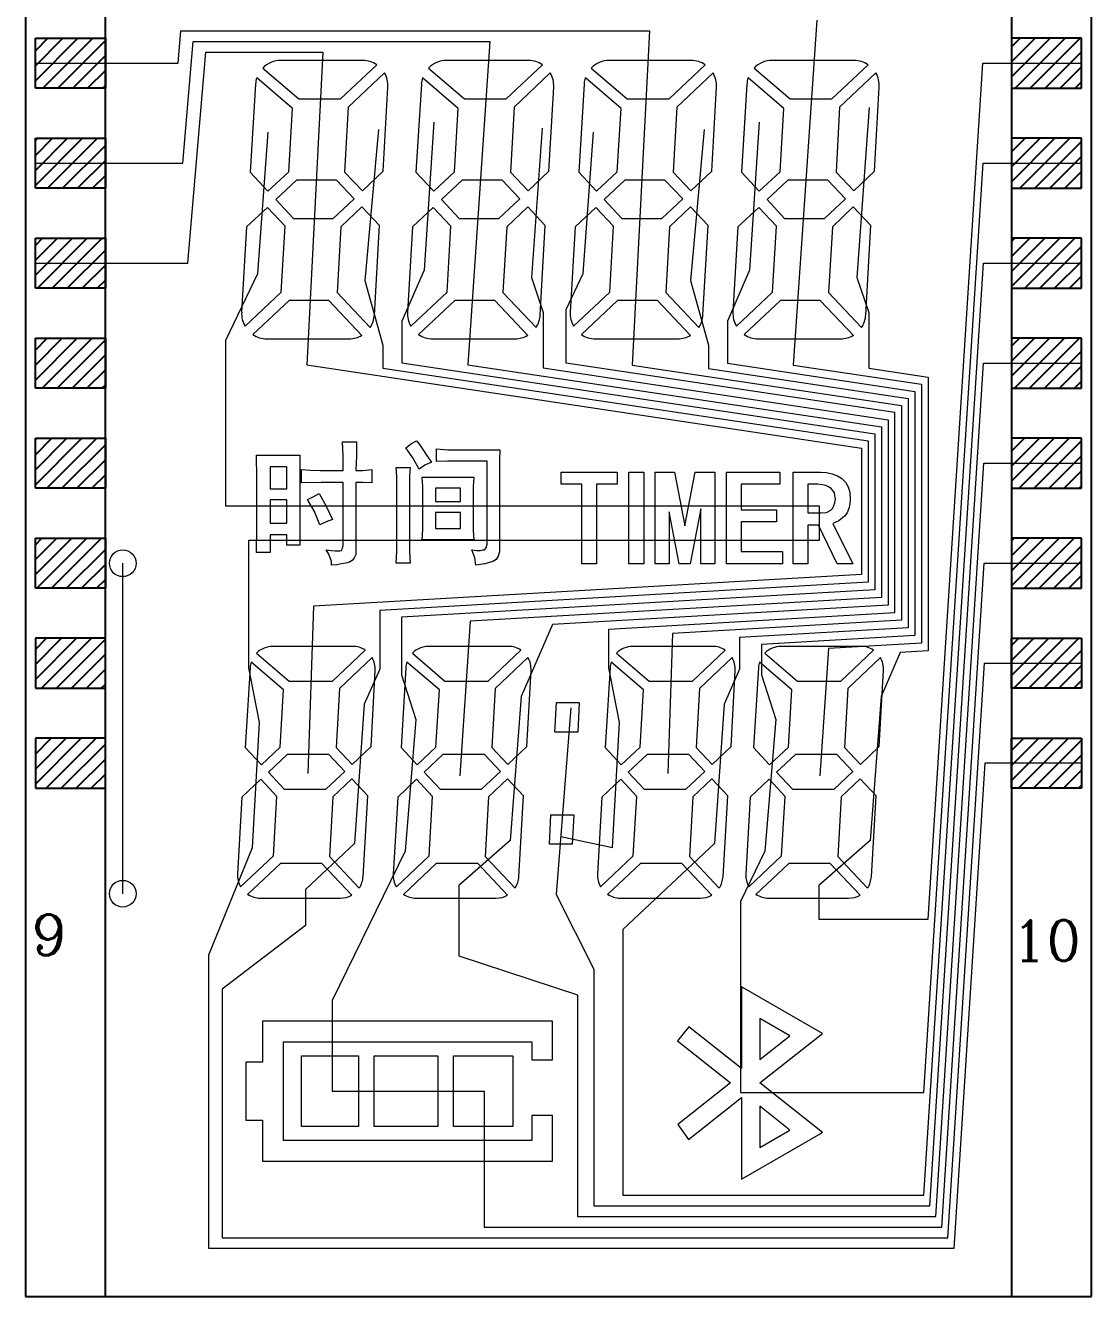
# Paper-space layout 'SW_Model_1' of a CAD drawing. Header units: millimetres. Extents: x 625 to 800, y 257 to 308.
# Drawn here: x 730.03 to 746.03, y 279.09 to 298.16 of the extents above; entities that cross this region are included whole.
import ezdxf

# ---------------------------------------------------------------- set-up
doc = ezdxf.new("R2010")
doc.units = ezdxf.units.MM
doc.linetypes.add('HIDDEN', pattern=[1.905, 1.27, -0.635])
doc.layers.add('剖面线层1', color=4, linetype='Continuous')
doc.layers.add('粗实线层', color=7, linetype='Continuous', lineweight=25)
doc.styles.add('SLDTEXTSTYLE28', font='ROMANC')

psp = doc.layouts.new('SW_Model_1')

# ---------------------------------------------------------------- hatches: boundary and pattern name
at = {"layer": '剖面线层1'}
h = psp.add_hatch(dxfattribs=at)
h.set_pattern_fill('ANSI31', color=256, scale=0.05, style=0)
h.paths.add_polyline_path([(730.18, 297.968), (730.18, 297.218), (731.23, 297.218), (731.23, 297.968)], flags=0)
h = psp.add_hatch(dxfattribs=at)
h.set_pattern_fill('ANSI31', color=256, scale=0.05, style=0)
h.paths.add_polyline_path([(744.83, 297.218), (745.88, 297.218), (745.88, 297.968), (744.83, 297.968)], flags=0)
h = psp.add_hatch(dxfattribs=at)
h.set_pattern_fill('ANSI31', color=256, scale=0.05, style=0)
h.paths.add_polyline_path([(730.18, 296.468), (730.18, 295.718), (731.23, 295.718), (731.23, 296.468)], flags=0)
h = psp.add_hatch(dxfattribs=at)
h.set_pattern_fill('ANSI31', color=256, scale=0.05, style=0)
h.paths.add_polyline_path([(744.83, 295.718), (745.88, 295.718), (745.88, 296.468), (744.83, 296.468)], flags=0)
h = psp.add_hatch(dxfattribs=at)
h.set_pattern_fill('ANSI31', color=256, scale=0.05, style=0)
h.paths.add_polyline_path([(730.18, 294.968), (730.18, 294.218), (731.23, 294.218), (731.23, 294.968)], flags=0)
h = psp.add_hatch(dxfattribs=at)
h.set_pattern_fill('ANSI31', color=256, scale=0.05, style=0)
h.paths.add_polyline_path([(744.83, 294.218), (745.88, 294.218), (745.88, 294.968), (744.83, 294.968)], flags=0)
h = psp.add_hatch(dxfattribs=at)
h.set_pattern_fill('ANSI31', color=256, scale=0.05, style=0)
h.paths.add_polyline_path([(730.18, 293.468), (730.18, 292.718), (731.23, 292.718), (731.23, 293.468)], flags=0)
h = psp.add_hatch(dxfattribs=at)
h.set_pattern_fill('ANSI31', color=256, scale=0.05, style=0)
h.paths.add_polyline_path([(744.83, 292.718), (745.88, 292.718), (745.88, 293.468), (744.83, 293.468)], flags=0)
h = psp.add_hatch(dxfattribs=at)
h.set_pattern_fill('ANSI31', color=256, scale=0.05, style=0)
h.paths.add_polyline_path([(730.18, 291.968), (730.18, 291.218), (731.23, 291.218), (731.23, 291.968)], flags=0)
h = psp.add_hatch(dxfattribs=at)
h.set_pattern_fill('ANSI31', color=256, scale=0.05, style=0)
h.paths.add_polyline_path([(744.83, 291.218), (745.88, 291.218), (745.88, 291.968), (744.83, 291.968)], flags=0)
h = psp.add_hatch(dxfattribs=at)
h.set_pattern_fill('ANSI31', color=256, scale=0.05, style=0)
h.paths.add_polyline_path([(730.18, 290.468), (730.18, 289.718), (731.23, 289.718), (731.23, 290.468)], flags=0)
h = psp.add_hatch(dxfattribs=at)
h.set_pattern_fill('ANSI31', color=256, scale=0.05, style=0)
h.paths.add_polyline_path([(744.83, 289.718), (745.88, 289.718), (745.88, 290.468), (744.83, 290.468)], flags=0)
h = psp.add_hatch(dxfattribs=at)
h.set_pattern_fill('ANSI31', color=256, scale=0.05, style=0)
h.paths.add_polyline_path([(731.23, 288.968), (730.18, 288.968), (730.18, 288.218), (731.23, 288.218)], flags=0)
h = psp.add_hatch(dxfattribs=at)
h.set_pattern_fill('ANSI31', color=256, scale=0.05, style=0)
h.paths.add_polyline_path([(745.88, 288.218), (745.88, 288.968), (744.83, 288.968), (744.83, 288.218)], flags=0)
h = psp.add_hatch(dxfattribs=at)
h.set_pattern_fill('ANSI31', color=256, scale=0.05, style=0)
h.paths.add_polyline_path([(731.23, 287.468), (730.18, 287.468), (730.18, 286.718), (731.23, 286.718)], flags=0)
h = psp.add_hatch(dxfattribs=at)
h.set_pattern_fill('ANSI31', color=256, scale=0.05, style=0)
h.paths.add_polyline_path([(745.88, 286.718), (745.88, 287.468), (744.83, 287.468), (744.83, 286.718)], flags=0)

# ---------------------------------------------------------------- linework, layer by layer
at = {"color": 7, "linetype": 'Continuous', "lineweight": 25}
for p, q in [((730.03, 307.093), (730.03, 279.093)), ((744.83, 307.093), (744.83, 279.093)), ((746.03, 279.093), (746.03, 307.093)), ((730.03, 279.093), (746.03, 279.093)), ((744.83, 279.093), (746.03, 279.093))]:
    psp.add_line(p, q, dxfattribs=at)
at = {"color": 179, "linetype": 'Continuous', "lineweight": 25}
for p, q in [((731.23, 279.093), (731.23, 307.093)), ((730.18, 297.968), (731.23, 297.968)), ((730.18, 297.218), (730.18, 297.968)), ((731.23, 297.968), (731.23, 297.218)), ((745.88, 297.968), (744.83, 297.968)), ((744.83, 297.968), (744.83, 297.218)), ((745.88, 297.218), (745.88, 297.968)), ((731.23, 297.218), (730.18, 297.218)), ((744.83, 297.218), (745.88, 297.218)), ((730.18, 296.468), (731.23, 296.468)), ((730.18, 295.718), (730.18, 296.468)), ((731.23, 296.468), (731.23, 295.718)), ((745.88, 296.468), (744.83, 296.468)), ((744.83, 296.468), (744.83, 295.718)), ((745.88, 295.718), (745.88, 296.468)), ((731.23, 295.718), (730.18, 295.718)), ((744.83, 295.718), (745.88, 295.718)), ((730.18, 294.968), (731.23, 294.968)), ((730.18, 294.218), (730.18, 294.968)), ((731.23, 294.968), (731.23, 294.218)), ((745.88, 294.968), (744.83, 294.968)), ((744.83, 294.968), (744.83, 294.218)), ((745.88, 294.218), (745.88, 294.968)), ((731.23, 294.218), (730.18, 294.218)), ((744.83, 294.218), (745.88, 294.218)), ((730.18, 293.468), (731.23, 293.468)), ((730.18, 292.718), (730.18, 293.468)), ((731.23, 293.468), (731.23, 292.718)), ((745.88, 293.468), (744.83, 293.468)), ((744.83, 293.468), (744.83, 292.718)), ((745.88, 292.718), (745.88, 293.468)), ((731.23, 292.718), (730.18, 292.718)), ((744.83, 292.718), (745.88, 292.718)), ((730.18, 291.968), (731.23, 291.968)), ((730.18, 291.218), (730.18, 291.968)), ((731.23, 291.968), (731.23, 291.218)), ((745.88, 291.968), (744.83, 291.968)), ((744.83, 291.968), (744.83, 291.218)), ((745.88, 291.218), (745.88, 291.968)), ((731.23, 291.218), (730.18, 291.218)), ((744.83, 291.218), (745.88, 291.218)), ((730.18, 290.468), (731.23, 290.468)), ((730.18, 289.718), (730.18, 290.468)), ((731.23, 290.468), (731.23, 289.718)), ((745.88, 290.468), (744.83, 290.468)), ((744.83, 290.468), (744.83, 289.718)), ((745.88, 289.718), (745.88, 290.468)), ((731.23, 289.718), (730.18, 289.718)), ((744.83, 289.718), (745.88, 289.718)), ((731.23, 288.968), (730.18, 288.968)), ((730.18, 288.968), (730.18, 288.218)), ((731.23, 288.218), (731.23, 288.968)), ((744.83, 288.218), (744.83, 288.968)), ((744.83, 288.968), (745.88, 288.968)), ((745.88, 288.968), (745.88, 288.218)), ((730.18, 288.218), (731.23, 288.218)), ((745.88, 288.218), (744.83, 288.218)), ((731.23, 287.468), (730.18, 287.468)), ((730.18, 287.468), (730.18, 286.718)), ((731.23, 286.718), (731.23, 287.468)), ((744.83, 286.718), (744.83, 287.468)), ((744.83, 287.468), (745.88, 287.468)), ((745.88, 287.468), (745.88, 286.718)), ((730.18, 286.718), (731.23, 286.718)), ((745.88, 286.718), (744.83, 286.718))]:
    psp.add_line(p, q, dxfattribs=at)
at = {"color": 7, "linetype": 'HIDDEN', "lineweight": 18}
psp.add_line((731.23, 304.718), (731.23, 281.468), dxfattribs=at)
at = {"color": 5, "linetype": 'Continuous', "lineweight": 18}
for p, q in [((741.907, 298.241), (741.554, 293.067)), ((732.321, 297.593), (732.363, 298.081)), ((732.363, 298.081), (739.396, 298.081)), ((739.396, 298.081), (739.138, 293.065)), ((732.394, 296.093), (732.55, 297.921)), ((732.55, 297.921), (737, 297.921)), ((737, 297.921), (736.669, 293.071)), ((732.468, 294.593), (732.737, 297.761)), ((732.737, 297.761), (734.494, 297.761)), ((734.494, 297.761), (734.253, 293.069)), ((730.18, 297.593), (732.321, 297.593)), ((743.577, 284.755), (744.397, 297.593)), ((744.397, 297.593), (745.88, 297.593)), ((742.692, 296.932), (742.509, 294.382)), ((736.157, 296.71), (736.013, 294.488)), ((741.043, 296.71), (740.899, 294.488)), ((733.516, 294.442), (733.672, 296.56)), ((735.331, 296.602), (735.124, 294.333)), ((737.784, 296.62), (737.623, 294.382)), ((738.402, 294.442), (738.557, 296.56)), ((740.216, 296.602), (740.01, 294.333)), ((730.18, 296.093), (732.394, 296.093)), ((743.511, 282.152), (744.401, 296.093)), ((744.401, 296.093), (745.88, 296.093)), ((730.18, 294.593), (732.468, 294.593)), ((733.039, 293.44), (733.516, 294.442)), ((736.013, 294.488), (735.679, 293.725)), ((738.143, 293.9), (738.402, 294.442)), ((740.899, 294.488), (740.565, 293.725)), ((743.512, 280.612), (744.406, 294.593)), ((744.406, 294.593), (745.88, 294.593)), ((735.124, 294.333), (735.394, 293.366)), ((737.623, 294.382), (737.801, 293.856)), ((740.01, 294.333), (740.28, 293.366)), ((742.509, 294.382), (742.687, 293.856)), ((737.801, 293.856), (737.801, 293.023)), ((738.143, 293.093), (738.143, 293.9)), ((742.687, 293.856), (742.687, 293.019)), ((735.679, 293.725), (735.679, 293.098)), ((740.565, 293.725), (740.565, 293.094)), ((733.039, 290.952), (733.039, 293.44)), ((735.394, 293.366), (735.394, 293.019)), ((740.28, 293.366), (740.28, 293.015)), ((735.679, 293.098), (742.779, 292.034)), ((743.079, 292.353), (738.143, 293.093)), ((740.565, 293.094), (743.379, 292.672)), ((743.602, 280.452), (744.41, 293.093)), ((744.41, 293.093), (745.88, 293.093)), ((734.253, 293.069), (742.579, 291.821)), ((735.394, 293.019), (742.679, 291.928)), ((736.669, 293.071), (742.879, 292.14)), ((737.801, 293.023), (742.979, 292.247)), ((739.138, 293.065), (743.179, 292.459)), ((740.28, 293.015), (743.279, 292.566)), ((741.554, 293.067), (743.479, 292.779)), ((742.687, 293.019), (743.579, 292.885)), ((743.579, 292.885), (743.579, 288.781)), ((743.479, 292.779), (743.479, 288.895)), ((743.279, 292.566), (743.279, 289.124)), ((743.379, 292.672), (743.379, 289.01)), ((743.079, 289.353), (743.079, 292.353)), ((743.179, 292.459), (743.179, 289.238)), ((742.879, 292.14), (742.879, 289.582)), ((742.979, 292.247), (742.979, 289.467)), ((742.679, 291.928), (742.679, 289.811)), ((742.779, 292.034), (742.779, 289.696)), ((742.579, 291.821), (742.579, 289.925)), ((743.692, 280.292), (744.414, 291.593)), ((744.414, 291.593), (745.88, 291.593)), ((741.947, 290.952), (733.039, 290.952)), ((741.947, 290.44), (741.947, 290.952)), ((733.385, 288.523), (733.385, 290.44)), ((733.385, 290.44), (741.947, 290.44)), ((731.491, 285.137), (731.491, 290.093)), ((743.782, 280.132), (744.419, 290.093)), ((744.419, 290.093), (745.88, 290.093)), ((742.579, 289.925), (734.355, 289.449)), ((742.679, 289.811), (735.347, 289.386)), ((742.779, 289.696), (735.676, 289.285)), ((734.355, 289.449), (734.269, 286.939)), ((742.879, 289.582), (736.707, 289.224)), ((742.979, 289.467), (737.94, 289.176)), ((735.347, 289.386), (735.347, 288.504)), ((735.676, 289.285), (735.676, 288.418)), ((738.787, 289.104), (743.079, 289.353)), ((736.707, 289.224), (736.549, 286.904)), ((737.94, 289.176), (737.47, 288.093)), ((738.787, 288.523), (738.787, 289.104)), ((743.179, 289.238), (739.743, 289.04)), ((743.279, 289.124), (740.749, 288.978)), ((739.743, 289.04), (739.671, 286.939)), ((740.749, 288.978), (740.749, 288.504)), ((743.379, 289.01), (741.077, 288.876)), ((743.479, 288.895), (742.081, 288.814)), ((741.077, 288.876), (741.077, 288.418)), ((742.081, 288.814), (741.951, 286.904)), ((743.16, 288.757), (742.872, 288.093)), ((743.579, 288.781), (743.16, 288.757)), ((733.545, 287.705), (733.385, 288.523)), ((735.347, 288.504), (735.113, 287.982)), ((738.947, 287.705), (738.787, 288.523)), ((740.749, 288.504), (740.515, 287.982)), ((743.872, 279.972), (744.423, 288.593)), ((744.423, 288.593), (745.88, 288.593)), ((735.676, 288.418), (735.889, 287.749)), ((741.077, 288.418), (741.291, 287.749)), ((735.113, 287.982), (734.971, 285.89)), ((737.47, 288.093), (737.304, 285.934)), ((738.216, 287.926), (737.995, 285.123)), ((740.515, 287.982), (740.373, 285.89)), ((742.872, 288.093), (742.706, 285.934)), ((735.889, 287.749), (735.727, 285.776)), ((741.291, 287.749), (741.129, 285.776)), ((733.437, 285.828), (733.545, 287.705)), ((738.839, 285.828), (738.947, 287.705)), ((744.428, 287.093), (743.962, 279.812)), ((745.88, 287.093), (744.428, 287.093)), ((732.782, 284.219), (733.437, 285.828)), ((734.971, 285.89), (734.235, 285.201)), ((737.304, 285.934), (736.533, 285.261)), ((738.064, 285.994), (738.839, 285.828)), ((740.373, 285.89), (738.996, 284.601)), ((742.706, 285.934), (741.935, 285.261)), ((735.727, 285.776), (734.636, 283.537)), ((741.129, 285.776), (740.761, 285.021)), ((736.533, 285.261), (736.533, 284.204)), ((741.935, 285.261), (741.935, 284.755)), ((734.235, 285.201), (734.235, 284.661)), ((737.995, 285.123), (738.562, 284.005)), ((740.761, 285.021), (740.761, 282.152)), ((741.935, 284.755), (743.577, 284.755)), ((734.235, 284.661), (732.982, 283.704)), ((738.996, 284.601), (738.996, 280.612)), ((732.782, 279.812), (732.782, 284.219)), ((736.533, 284.204), (738.315, 283.618)), ((738.562, 284.005), (738.562, 280.452)), ((732.982, 283.704), (732.982, 279.972)), ((738.315, 283.618), (738.315, 280.292)), ((734.636, 283.537), (734.636, 282.172)), ((734.636, 282.172), (736.914, 282.172)), ((736.914, 282.172), (736.914, 280.132)), ((740.761, 282.152), (743.511, 282.152)), ((738.996, 280.612), (743.512, 280.612)), ((738.562, 280.452), (743.602, 280.452)), ((736.914, 280.132), (743.782, 280.132)), ((738.315, 280.292), (743.692, 280.292)), ((732.982, 279.972), (743.872, 279.972)), ((743.962, 279.812), (732.782, 279.812))]:
    psp.add_line(p, q, dxfattribs=at)
at = {"color": 7, "linetype": 'Continuous', "lineweight": 18}
for p, q in [((730.18, 297.968), (731.23, 297.968)), ((730.18, 297.218), (730.18, 297.968)), ((731.23, 297.968), (731.23, 297.218)), ((745.88, 297.968), (744.83, 297.968)), ((744.83, 297.968), (744.83, 297.218)), ((745.88, 297.218), (745.88, 297.968)), ((733.592, 297.522), (734.132, 297.059)), ((735.093, 297.635), (733.861, 297.635)), ((734.759, 297.059), (735.302, 297.572)), ((736.079, 297.522), (736.62, 297.059)), ((737.581, 297.635), (736.349, 297.635)), ((737.247, 297.059), (737.79, 297.572)), ((738.522, 297.522), (739.063, 297.059)), ((740.023, 297.635), (738.792, 297.635)), ((739.69, 297.059), (740.233, 297.572)), ((740.965, 297.522), (741.506, 297.059)), ((742.466, 297.635), (741.235, 297.635)), ((742.132, 297.059), (742.675, 297.572)), ((733.484, 297.28), (733.403, 295.959)), ((734.039, 296.914), (733.502, 297.375)), ((735.419, 297.448), (734.876, 296.935)), ((735.972, 297.28), (735.891, 295.959)), ((736.527, 296.914), (735.99, 297.375)), ((737.907, 297.448), (737.364, 296.935)), ((738.415, 297.28), (738.334, 295.959)), ((738.97, 296.914), (738.433, 297.375)), ((740.349, 297.448), (739.807, 296.935)), ((740.857, 297.28), (740.777, 295.959)), ((741.413, 296.914), (740.875, 297.375)), ((742.792, 297.448), (742.249, 296.935)), ((731.23, 297.218), (730.18, 297.218)), ((735.399, 295.974), (735.47, 297.236)), ((737.887, 295.974), (737.958, 297.236)), ((740.33, 295.974), (740.401, 297.236)), ((742.773, 295.974), (742.844, 297.236)), ((744.83, 297.218), (745.88, 297.218)), ((733.981, 295.966), (734.039, 296.914)), ((734.132, 297.059), (734.759, 297.059)), ((734.876, 296.935), (734.821, 295.959)), ((736.469, 295.966), (736.527, 296.914)), ((736.62, 297.059), (737.247, 297.059)), ((737.364, 296.935), (737.309, 295.959)), ((738.912, 295.966), (738.97, 296.914)), ((739.063, 297.059), (739.69, 297.059)), ((739.807, 296.935), (739.752, 295.959)), ((741.355, 295.966), (741.413, 296.914)), ((741.506, 297.059), (742.132, 297.059)), ((742.249, 296.935), (742.195, 295.959)), ((730.18, 296.468), (731.23, 296.468)), ((730.18, 295.718), (730.18, 296.468)), ((731.23, 296.468), (731.23, 295.718)), ((745.88, 296.468), (744.83, 296.468)), ((744.83, 296.468), (744.83, 295.718)), ((745.88, 295.718), (745.88, 296.468)), ((733.403, 295.959), (733.67, 295.673)), ((733.67, 295.673), (733.981, 295.966)), ((734.821, 295.959), (735.087, 295.678)), ((735.087, 295.678), (735.399, 295.974)), ((735.891, 295.959), (736.158, 295.673)), ((736.158, 295.673), (736.469, 295.966)), ((737.309, 295.959), (737.574, 295.678)), ((737.574, 295.678), (737.887, 295.974)), ((738.334, 295.959), (738.601, 295.673)), ((738.601, 295.673), (738.912, 295.966)), ((739.752, 295.959), (740.017, 295.678)), ((740.017, 295.678), (740.33, 295.974)), ((740.777, 295.959), (741.044, 295.673)), ((741.044, 295.673), (741.355, 295.966)), ((742.195, 295.959), (742.46, 295.678)), ((742.46, 295.678), (742.773, 295.974)), ((734.098, 295.842), (733.786, 295.549)), ((734.698, 295.842), (734.098, 295.842)), ((734.963, 295.561), (734.698, 295.842)), ((736.586, 295.842), (736.274, 295.549)), ((737.185, 295.842), (736.586, 295.842)), ((737.451, 295.561), (737.185, 295.842)), ((739.028, 295.842), (738.717, 295.549)), ((739.628, 295.842), (739.028, 295.842)), ((739.894, 295.561), (739.628, 295.842)), ((741.471, 295.842), (741.16, 295.549)), ((742.071, 295.842), (741.471, 295.842)), ((742.336, 295.561), (742.071, 295.842)), ((731.23, 295.718), (730.18, 295.718)), ((734.65, 295.265), (734.963, 295.561)), ((737.137, 295.265), (737.451, 295.561)), ((739.58, 295.265), (739.894, 295.561)), ((742.023, 295.265), (742.336, 295.561)), ((744.83, 295.718), (745.88, 295.718)), ((733.662, 295.432), (733.349, 295.138)), ((733.927, 295.148), (733.662, 295.432)), ((733.786, 295.549), (734.051, 295.265)), ((735.08, 295.438), (734.766, 295.142)), ((735.345, 295.158), (735.08, 295.438)), ((736.15, 295.432), (735.837, 295.138)), ((736.415, 295.148), (736.15, 295.432)), ((736.274, 295.549), (736.538, 295.265)), ((737.568, 295.438), (737.254, 295.142)), ((737.832, 295.158), (737.568, 295.438)), ((738.593, 295.432), (738.28, 295.138)), ((738.858, 295.148), (738.593, 295.432)), ((738.717, 295.549), (738.981, 295.265)), ((740.01, 295.438), (739.697, 295.142)), ((740.275, 295.158), (740.01, 295.438)), ((741.036, 295.432), (740.723, 295.138)), ((741.301, 295.148), (741.036, 295.432)), ((741.16, 295.549), (741.424, 295.265)), ((742.453, 295.438), (742.14, 295.142)), ((742.718, 295.158), (742.453, 295.438)), ((734.051, 295.265), (734.65, 295.265)), ((736.538, 295.265), (737.137, 295.265)), ((738.981, 295.265), (739.58, 295.265)), ((741.424, 295.265), (742.023, 295.265)), ((733.349, 295.138), (733.275, 293.861)), ((733.87, 294.161), (733.927, 295.148)), ((734.766, 295.142), (734.71, 294.154)), ((735.268, 293.817), (735.345, 295.158)), ((735.837, 295.138), (735.763, 293.861)), ((736.358, 294.161), (736.415, 295.148)), ((737.254, 295.142), (737.197, 294.154)), ((737.756, 293.817), (737.832, 295.158)), ((738.28, 295.138), (738.206, 293.861)), ((738.801, 294.161), (738.858, 295.148)), ((739.697, 295.142), (739.64, 294.154)), ((740.198, 293.817), (740.275, 295.158)), ((740.723, 295.138), (740.649, 293.861)), ((741.243, 294.161), (741.301, 295.148)), ((742.14, 295.142), (742.083, 294.154)), ((742.641, 293.817), (742.718, 295.158)), ((730.18, 294.968), (731.23, 294.968)), ((730.18, 294.218), (730.18, 294.968)), ((731.23, 294.968), (731.23, 294.218)), ((745.88, 294.968), (744.83, 294.968)), ((744.83, 294.968), (744.83, 294.218)), ((745.88, 294.218), (745.88, 294.968)), ((731.23, 294.218), (730.18, 294.218)), ((744.83, 294.218), (745.88, 294.218)), ((733.326, 293.648), (733.87, 294.161)), ((733.987, 294.037), (733.443, 293.524)), ((734.586, 294.037), (733.987, 294.037)), ((735.081, 293.512), (734.586, 294.037)), ((734.71, 294.154), (735.205, 293.629)), ((735.814, 293.648), (736.358, 294.161)), ((736.475, 294.037), (735.931, 293.524)), ((737.074, 294.037), (736.475, 294.037)), ((737.569, 293.512), (737.074, 294.037)), ((737.197, 294.154), (737.693, 293.629)), ((738.257, 293.648), (738.801, 294.161)), ((738.917, 294.037), (738.374, 293.524)), ((739.517, 294.037), (738.917, 294.037)), ((740.012, 293.512), (739.517, 294.037)), ((739.64, 294.154), (740.136, 293.629)), ((740.7, 293.648), (741.243, 294.161)), ((741.36, 294.037), (740.816, 293.524)), ((741.959, 294.037), (741.36, 294.037)), ((742.455, 293.512), (741.959, 294.037)), ((742.083, 294.154), (742.578, 293.629)), ((730.18, 293.468), (731.23, 293.468)), ((730.18, 292.718), (730.18, 293.468)), ((731.23, 293.468), (731.23, 292.718)), ((733.653, 293.461), (734.89, 293.461)), ((736.14, 293.461), (737.378, 293.461)), ((738.583, 293.461), (739.821, 293.461)), ((741.026, 293.461), (742.264, 293.461)), ((745.88, 293.468), (744.83, 293.468)), ((744.83, 293.468), (744.83, 292.718)), ((745.88, 292.718), (745.88, 293.468)), ((731.23, 292.718), (730.18, 292.718)), ((744.83, 292.718), (745.88, 292.718)), ((730.18, 291.968), (731.23, 291.968)), ((730.18, 291.218), (730.18, 291.968)), ((731.23, 291.968), (731.23, 291.218)), ((735.826, 291.89), (735.898, 291.93)), ((735.898, 291.93), (735.946, 291.874)), ((745.88, 291.968), (744.83, 291.968)), ((744.83, 291.968), (744.83, 291.218)), ((745.88, 291.218), (745.88, 291.968)), ((734.798, 291.698), (734.79, 291.914)), ((734.79, 291.914), (734.997, 291.914)), ((734.997, 291.914), (734.997, 291.706)), ((735.739, 291.826), (735.826, 291.89)), ((735.842, 291.674), (735.739, 291.826)), ((735.946, 291.874), (735.994, 291.802)), ((735.994, 291.802), (736.05, 291.714)), ((736.201, 291.81), (736.369, 291.794)), ((736.201, 291.619), (736.201, 291.81)), ((736.369, 291.794), (736.536, 291.794)), ((736.536, 291.794), (737.15, 291.794)), ((737.15, 291.794), (737.143, 291.642)), ((733.497, 291.714), (734.151, 291.714)), ((733.505, 291.363), (733.497, 291.714)), ((734.151, 291.714), (734.151, 291.563)), ((734.151, 291.563), (734.151, 291.395)), ((734.798, 291.483), (734.798, 291.698)), ((734.997, 291.706), (734.989, 291.483)), ((735.938, 291.507), (735.842, 291.674)), ((736.026, 291.563), (735.938, 291.507)), ((736.122, 291.611), (736.026, 291.563)), ((736.05, 291.714), (736.122, 291.611)), ((736.369, 291.627), (736.201, 291.619)), ((736.544, 291.627), (736.369, 291.627)), ((736.959, 291.627), (736.544, 291.627)), ((736.959, 290.382), (736.959, 291.627)), ((737.143, 291.642), (737.143, 291.483)), ((733.505, 291.004), (733.505, 291.363)), ((733.705, 291.539), (733.705, 291.212)), ((733.952, 291.539), (733.705, 291.539)), ((733.952, 291.212), (733.952, 291.539)), ((734.151, 291.395), (734.151, 291.22)), ((734.175, 291.499), (734.311, 291.491)), ((734.175, 291.3), (734.175, 291.499)), ((734.311, 291.491), (734.455, 291.483)), ((734.455, 291.483), (734.622, 291.483)), ((734.622, 291.483), (734.798, 291.483)), ((734.989, 291.483), (735.093, 291.483)), ((735.093, 291.483), (735.228, 291.499)), ((735.228, 291.499), (735.228, 291.3)), ((735.603, 291.395), (735.595, 291.531)), ((735.595, 291.531), (735.803, 291.531)), ((735.603, 291.244), (735.603, 291.395)), ((735.803, 291.531), (735.795, 291.411)), ((735.795, 291.411), (735.795, 291.292)), ((735.986, 291.387), (736.76, 291.387)), ((735.994, 291.244), (735.986, 291.387)), ((736.76, 291.387), (736.752, 291.244)), ((737.143, 291.483), (737.143, 290.342)), ((738.068, 291.278), (738.068, 291.461)), ((738.068, 291.461), (738.911, 291.461)), ((738.911, 291.461), (738.911, 291.278)), ((739.086, 291.461), (739.309, 291.461)), ((739.086, 290.086), (739.086, 291.461)), ((739.309, 291.461), (739.309, 290.086)), ((739.483, 290.086), (739.483, 291.461)), ((739.483, 291.461), (739.769, 291.461)), ((739.769, 291.461), (739.924, 290.656)), ((739.924, 290.656), (740.08, 291.461)), ((740.08, 291.461), (740.374, 291.461)), ((740.374, 291.461), (740.374, 290.086)), ((740.549, 291.461), (741.352, 291.461)), ((740.549, 290.086), (740.549, 291.461)), ((741.352, 291.461), (741.352, 291.278)), ((741.551, 290.086), (741.551, 291.461)), ((741.551, 291.461), (741.964, 291.461)), ((741.964, 291.461), (742.052, 291.453)), ((742.052, 291.453), (742.139, 291.437)), ((742.139, 291.437), (742.219, 291.406)), ((742.219, 291.406), (742.282, 291.366)), ((742.282, 291.366), (742.338, 291.31)), ((731.23, 291.218), (730.18, 291.218)), ((733.705, 291.212), (733.952, 291.212)), ((734.151, 291.22), (734.151, 291.02)), ((734.471, 291.307), (734.175, 291.3)), ((734.798, 291.307), (734.471, 291.307)), ((734.798, 290.358), (734.798, 291.307)), ((735.093, 291.307), (734.989, 291.307)), ((734.989, 291.307), (734.989, 290.279)), ((735.228, 291.3), (735.093, 291.307)), ((735.603, 290.438), (735.603, 291.244)), ((735.795, 291.292), (735.795, 290.43)), ((735.994, 291.116), (735.994, 291.244)), ((736.185, 291.22), (736.185, 291.02)), ((736.56, 291.22), (736.185, 291.22)), ((736.56, 291.02), (736.56, 291.22)), ((736.752, 291.244), (736.752, 291.116)), ((738.379, 291.278), (738.068, 291.278)), ((738.379, 290.086), (738.379, 291.278)), ((738.911, 291.278), (738.601, 291.278)), ((738.601, 291.278), (738.601, 290.086)), ((741.352, 291.278), (740.771, 291.278)), ((740.771, 291.278), (740.771, 290.897)), ((741.924, 291.278), (741.773, 291.278)), ((741.773, 291.278), (741.773, 290.849)), ((741.988, 291.27), (741.924, 291.278)), ((742.044, 291.262), (741.988, 291.27)), ((742.083, 291.239), (742.044, 291.262)), ((742.123, 291.215), (742.083, 291.239)), ((742.147, 291.183), (742.123, 291.215)), ((742.171, 291.151), (742.147, 291.183)), ((742.338, 291.31), (742.378, 291.239)), ((742.378, 291.239), (742.402, 291.159)), ((744.83, 291.218), (745.88, 291.218)), ((733.505, 290.637), (733.505, 291.004)), ((733.705, 291.044), (733.705, 290.693)), ((733.952, 291.044), (733.705, 291.044)), ((733.952, 290.693), (733.952, 291.044)), ((734.151, 291.02), (734.151, 290.821)), ((734.263, 291.052), (734.351, 291.092)), ((734.367, 290.869), (734.263, 291.052)), ((734.351, 291.092), (734.439, 291.14)), ((734.439, 291.14), (734.542, 290.949)), ((735.994, 290.717), (735.994, 291.116)), ((736.185, 291.02), (736.56, 291.02)), ((736.752, 291.116), (736.752, 290.709)), ((742.163, 290.96), (742.179, 291)), ((742.179, 291.103), (742.171, 291.151)), ((742.187, 291.064), (742.179, 291.103)), ((742.179, 291), (742.187, 291.064)), ((742.402, 290.984), (742.386, 290.913)), ((742.402, 291.159), (742.409, 291.056)), ((742.409, 291.056), (742.402, 290.984)), ((734.151, 290.821), (734.151, 290.653)), ((734.447, 290.669), (734.367, 290.869)), ((734.542, 290.949), (734.638, 290.749)), ((736.185, 290.853), (736.185, 290.614)), ((736.56, 290.853), (736.185, 290.853)), ((736.56, 290.614), (736.56, 290.853)), ((739.841, 290.086), (739.69, 290.867)), ((739.69, 290.867), (739.69, 290.086)), ((740.167, 290.908), (740.008, 290.086)), ((740.167, 290.086), (740.167, 290.908)), ((740.771, 290.897), (741.304, 290.897)), ((741.304, 290.897), (741.304, 290.714)), ((741.773, 290.849), (741.972, 290.849)), ((741.972, 290.849), (742.052, 290.857)), ((742.052, 290.857), (742.115, 290.889)), ((742.115, 290.889), (742.147, 290.921)), ((742.147, 290.921), (742.163, 290.96)), ((742.322, 290.801), (742.235, 290.73)), ((742.362, 290.849), (742.322, 290.801)), ((742.386, 290.913), (742.362, 290.849)), ((733.497, 290.255), (733.505, 290.637)), ((733.705, 290.693), (733.952, 290.693)), ((734.151, 290.653), (734.151, 290.502)), ((734.542, 290.717), (734.447, 290.669)), ((734.638, 290.749), (734.542, 290.717)), ((735.986, 290.446), (735.994, 290.598)), ((735.994, 290.598), (735.994, 290.717)), ((736.185, 290.614), (736.56, 290.614)), ((736.752, 290.709), (736.752, 290.59)), ((741.304, 290.714), (740.771, 290.714)), ((740.771, 290.714), (740.771, 290.268)), ((741.932, 290.666), (741.773, 290.666)), ((741.773, 290.666), (741.773, 290.086)), ((742.211, 290.086), (741.932, 290.666)), ((742.235, 290.73), (742.147, 290.69)), ((742.147, 290.69), (742.449, 290.086)), ((730.18, 290.468), (731.23, 290.468)), ((730.18, 289.718), (730.18, 290.468)), ((731.23, 290.468), (731.23, 289.718)), ((733.952, 290.518), (733.705, 290.518)), ((733.705, 290.518), (733.705, 290.255)), ((733.952, 290.366), (733.952, 290.518)), ((734.151, 290.502), (734.151, 290.366)), ((735.603, 290.271), (735.603, 290.438)), ((735.795, 290.43), (735.795, 290.263)), ((736.76, 290.446), (735.986, 290.446)), ((736.752, 290.59), (736.76, 290.446)), ((745.88, 290.468), (744.83, 290.468)), ((744.83, 290.468), (744.83, 289.718)), ((745.88, 289.718), (745.88, 290.468)), ((733.705, 290.255), (733.497, 290.255)), ((734.151, 290.366), (733.952, 290.366)), ((734.582, 290.231), (734.542, 290.295)), ((734.542, 290.295), (734.622, 290.287)), ((734.606, 290.175), (734.582, 290.231)), ((734.622, 290.287), (734.678, 290.279)), ((734.678, 290.279), (734.726, 290.279)), ((734.726, 290.279), (734.75, 290.279)), ((734.75, 290.279), (734.774, 290.287)), ((734.774, 290.287), (734.782, 290.303)), ((734.782, 290.303), (734.79, 290.326)), ((734.79, 290.326), (734.798, 290.358)), ((734.989, 290.223), (734.965, 290.175)), ((734.989, 290.279), (734.989, 290.223)), ((735.595, 290.095), (735.603, 290.271)), ((735.795, 290.263), (735.803, 290.095)), ((736.776, 290.175), (736.728, 290.295)), ((736.728, 290.295), (736.8, 290.287)), ((736.8, 290.287), (736.855, 290.287)), ((736.855, 290.287), (736.895, 290.295)), ((736.895, 290.295), (736.919, 290.295)), ((736.919, 290.295), (736.943, 290.326)), ((736.943, 290.326), (736.959, 290.382)), ((737.143, 290.263), (737.127, 290.199)), ((737.143, 290.342), (737.143, 290.263)), ((740.771, 290.268), (741.392, 290.268)), ((741.392, 290.268), (741.392, 290.086)), ((734.622, 290.119), (734.606, 290.175)), ((734.622, 290.063), (734.622, 290.119)), ((734.702, 290.071), (734.622, 290.063)), ((734.774, 290.087), (734.702, 290.071)), ((734.837, 290.095), (734.774, 290.087)), ((734.893, 290.111), (734.837, 290.095)), ((734.933, 290.135), (734.893, 290.111)), ((734.965, 290.175), (734.933, 290.135)), ((735.803, 290.095), (735.595, 290.095)), ((736.792, 290.063), (736.776, 290.175)), ((736.927, 290.087), (736.792, 290.063)), ((737.047, 290.119), (736.927, 290.087)), ((737.095, 290.151), (737.047, 290.119)), ((737.127, 290.199), (737.095, 290.151)), ((738.601, 290.086), (738.379, 290.086)), ((739.309, 290.086), (739.086, 290.086)), ((739.69, 290.086), (739.483, 290.086)), ((740.008, 290.086), (739.841, 290.086)), ((740.374, 290.086), (740.167, 290.086)), ((741.392, 290.086), (740.549, 290.086)), ((741.773, 290.086), (741.551, 290.086)), ((742.449, 290.086), (742.211, 290.086)), ((731.23, 289.718), (730.18, 289.718)), ((744.83, 289.718), (745.88, 289.718)), ((731.23, 288.968), (730.18, 288.968)), ((730.18, 288.968), (730.18, 288.218)), ((731.23, 288.218), (731.23, 288.968)), ((744.83, 288.218), (744.83, 288.968)), ((744.83, 288.968), (745.88, 288.968)), ((745.88, 288.968), (745.88, 288.218)), ((733.499, 288.744), (733.989, 288.325)), ((734.939, 288.847), (733.744, 288.847)), ((734.637, 288.325), (735.128, 288.79)), ((735.837, 288.744), (736.326, 288.325)), ((737.277, 288.847), (736.081, 288.847)), ((736.975, 288.325), (737.466, 288.79)), ((738.901, 288.744), (739.391, 288.325)), ((740.341, 288.847), (739.145, 288.847)), ((740.039, 288.325), (740.53, 288.79)), ((741.127, 288.744), (741.616, 288.325)), ((742.567, 288.847), (741.371, 288.847)), ((742.265, 288.325), (742.756, 288.79)), ((733.402, 288.526), (733.329, 287.33)), ((733.904, 288.195), (733.418, 288.611)), ((735.234, 288.678), (734.743, 288.213)), ((735.74, 288.526), (735.667, 287.33)), ((736.242, 288.195), (735.756, 288.611)), ((737.572, 288.678), (737.08, 288.213)), ((738.804, 288.526), (738.731, 287.33)), ((739.306, 288.195), (738.82, 288.611)), ((740.636, 288.678), (740.145, 288.213)), ((741.03, 288.526), (740.957, 287.33)), ((741.532, 288.195), (741.046, 288.611)), ((742.862, 288.678), (742.371, 288.213)), ((733.989, 288.325), (734.637, 288.325)), ((735.217, 287.344), (735.281, 288.486)), ((736.326, 288.325), (736.975, 288.325)), ((737.554, 287.344), (737.618, 288.486)), ((739.391, 288.325), (740.039, 288.325)), ((740.619, 287.344), (740.683, 288.486)), ((741.616, 288.325), (742.265, 288.325)), ((742.844, 287.344), (742.908, 288.486)), ((730.18, 288.218), (731.23, 288.218)), ((733.852, 287.336), (733.904, 288.195)), ((734.743, 288.213), (734.694, 287.33)), ((736.19, 287.336), (736.242, 288.195)), ((737.08, 288.213), (737.031, 287.33)), ((739.254, 287.336), (739.306, 288.195)), ((740.145, 288.213), (740.095, 287.33)), ((741.48, 287.336), (741.532, 288.195)), ((742.371, 288.213), (742.321, 287.33)), ((745.88, 288.218), (744.83, 288.218)), ((737.977, 287.561), (737.998, 288.003)), ((737.998, 288.003), (738.341, 288.003)), ((738.341, 288.003), (738.319, 287.561)), ((738.319, 287.561), (737.977, 287.561)), ((731.23, 287.468), (730.18, 287.468)), ((730.18, 287.468), (730.18, 286.718)), ((731.23, 286.718), (731.23, 287.468)), ((744.83, 286.718), (744.83, 287.468)), ((744.83, 287.468), (745.88, 287.468)), ((745.88, 287.468), (745.88, 286.718)), ((733.329, 287.33), (733.571, 287.072)), ((733.571, 287.072), (733.852, 287.336)), ((733.958, 287.224), (733.676, 286.959)), ((734.582, 287.224), (733.958, 287.224)), ((734.822, 286.971), (734.582, 287.224)), ((734.694, 287.33), (734.934, 287.076)), ((734.934, 287.076), (735.217, 287.344)), ((735.667, 287.33), (735.908, 287.072)), ((735.908, 287.072), (736.19, 287.336)), ((736.295, 287.224), (736.013, 286.959)), ((736.919, 287.224), (736.295, 287.224)), ((737.159, 286.971), (736.919, 287.224)), ((737.031, 287.33), (737.271, 287.076)), ((737.271, 287.076), (737.554, 287.344)), ((738.731, 287.33), (738.973, 287.072)), ((738.973, 287.072), (739.254, 287.336)), ((739.359, 287.224), (739.078, 286.959)), ((739.984, 287.224), (739.359, 287.224)), ((740.224, 286.971), (739.984, 287.224)), ((740.095, 287.33), (740.335, 287.076)), ((740.335, 287.076), (740.619, 287.344)), ((740.957, 287.33), (741.198, 287.072)), ((741.198, 287.072), (741.48, 287.336)), ((741.585, 287.224), (741.303, 286.959)), ((742.209, 287.224), (741.585, 287.224)), ((742.449, 286.971), (742.209, 287.224)), ((742.321, 287.33), (742.561, 287.076)), ((742.561, 287.076), (742.844, 287.344)), ((734.538, 286.703), (734.822, 286.971)), ((736.876, 286.703), (737.159, 286.971)), ((739.94, 286.703), (740.224, 286.971)), ((742.166, 286.703), (742.449, 286.971)), ((733.563, 286.854), (733.28, 286.587)), ((733.803, 286.597), (733.563, 286.854)), ((733.676, 286.959), (733.915, 286.703)), ((734.927, 286.859), (734.644, 286.591)), ((735.167, 286.605), (734.927, 286.859)), ((735.901, 286.854), (735.618, 286.587)), ((736.141, 286.597), (735.901, 286.854)), ((736.013, 286.959), (736.252, 286.703)), ((737.265, 286.859), (736.981, 286.591)), ((737.504, 286.605), (737.265, 286.859)), ((738.965, 286.854), (738.682, 286.587)), ((739.205, 286.597), (738.965, 286.854)), ((739.078, 286.959), (739.317, 286.703)), ((740.329, 286.859), (740.046, 286.591)), ((740.569, 286.605), (740.329, 286.859)), ((741.191, 286.854), (740.908, 286.587)), ((741.431, 286.597), (741.191, 286.854)), ((741.303, 286.959), (741.542, 286.703)), ((742.555, 286.859), (742.271, 286.591)), ((742.795, 286.605), (742.555, 286.859)), ((730.18, 286.718), (731.23, 286.718)), ((733.751, 285.703), (733.803, 286.597)), ((733.915, 286.703), (734.538, 286.703)), ((734.644, 286.591), (734.593, 285.697)), ((735.097, 285.392), (735.167, 286.605)), ((736.089, 285.703), (736.141, 286.597)), ((736.252, 286.703), (736.876, 286.703)), ((736.981, 286.591), (736.93, 285.697)), ((737.435, 285.392), (737.504, 286.605)), ((739.153, 285.703), (739.205, 286.597)), ((739.317, 286.703), (739.94, 286.703)), ((740.046, 286.591), (739.994, 285.697)), ((740.499, 285.392), (740.569, 286.605)), ((741.379, 285.703), (741.431, 286.597)), ((741.542, 286.703), (742.166, 286.703)), ((742.271, 286.591), (742.22, 285.697)), ((742.725, 285.392), (742.795, 286.605)), ((745.88, 286.718), (744.83, 286.718)), ((733.28, 286.587), (733.213, 285.432)), ((735.618, 286.587), (735.551, 285.432)), ((738.682, 286.587), (738.615, 285.432)), ((740.908, 286.587), (740.841, 285.432)), ((737.894, 285.878), (737.915, 286.32)), ((737.915, 286.32), (738.258, 286.32)), ((738.258, 286.32), (738.236, 285.878)), ((738.236, 285.878), (737.894, 285.878)), ((733.259, 285.239), (733.751, 285.703)), ((734.593, 285.697), (735.041, 285.222)), ((735.597, 285.239), (736.089, 285.703)), ((736.93, 285.697), (737.378, 285.222)), ((738.661, 285.239), (739.153, 285.703)), ((739.994, 285.697), (740.443, 285.222)), ((740.887, 285.239), (741.379, 285.703)), ((742.22, 285.697), (742.668, 285.222)), ((733.857, 285.591), (733.365, 285.127)), ((734.481, 285.591), (733.857, 285.591)), ((734.929, 285.117), (734.481, 285.591)), ((736.195, 285.591), (735.703, 285.127)), ((736.818, 285.591), (736.195, 285.591)), ((737.266, 285.117), (736.818, 285.591)), ((739.259, 285.591), (738.767, 285.127)), ((739.883, 285.591), (739.259, 285.591)), ((740.331, 285.117), (739.883, 285.591)), ((741.485, 285.591), (740.993, 285.127)), ((742.108, 285.591), (741.485, 285.591)), ((742.556, 285.117), (742.108, 285.591)), ((733.555, 285.07), (734.756, 285.07)), ((735.892, 285.07), (737.094, 285.07)), ((738.957, 285.07), (740.158, 285.07)), ((741.182, 285.07), (742.384, 285.07)), ((741.99, 283.042), (740.777, 283.74)), ((740.777, 283.74), (740.777, 282.515)), ((733.589, 283.223), (733.589, 282.607)), ((737.94, 283.223), (733.589, 283.223)), ((737.94, 282.644), (737.94, 283.223)), ((741.051, 283.266), (741.051, 282.647)), ((741.503, 283.006), (741.051, 283.266)), ((739.986, 283.142), (739.816, 282.928)), ((740.777, 282.515), (739.986, 283.142)), ((741.051, 282.297), (741.99, 283.042)), ((741.051, 282.647), (741.503, 283.006)), ((733.903, 281.432), (733.903, 282.913)), ((733.903, 282.913), (737.63, 282.913)), ((737.63, 282.913), (737.63, 282.644)), ((739.816, 282.928), (740.61, 282.297)), ((733.589, 282.607), (733.338, 282.607)), ((733.338, 282.607), (733.338, 281.737)), ((734.175, 281.642), (734.175, 282.703)), ((734.175, 282.703), (735.031, 282.703)), ((735.031, 282.703), (735.031, 281.642)), ((735.265, 281.642), (735.265, 282.703)), ((735.265, 282.703), (736.22, 282.703)), ((736.22, 282.703), (736.22, 281.642)), ((736.453, 281.642), (736.453, 282.703)), ((736.453, 282.703), (737.345, 282.703)), ((737.345, 282.703), (737.345, 281.642)), ((737.63, 282.644), (737.94, 282.644)), ((740.61, 282.297), (739.822, 281.672)), ((741.99, 281.553), (741.051, 282.297)), ((739.982, 281.449), (740.777, 282.08)), ((740.777, 282.08), (740.777, 280.855)), ((741.503, 281.589), (741.051, 281.948)), ((741.051, 281.948), (741.051, 281.329)), ((733.338, 281.737), (733.589, 281.737)), ((733.589, 281.737), (733.589, 281.122)), ((735.031, 281.642), (734.175, 281.642)), ((736.22, 281.642), (735.265, 281.642)), ((737.345, 281.642), (736.453, 281.642)), ((737.94, 281.808), (737.63, 281.808)), ((737.63, 281.808), (737.63, 281.432)), ((737.94, 281.122), (737.94, 281.808)), ((739.822, 281.672), (739.982, 281.449)), ((740.777, 280.855), (741.99, 281.553)), ((741.051, 281.329), (741.503, 281.589)), ((737.63, 281.432), (733.903, 281.432)), ((733.589, 281.122), (737.94, 281.122))]:
    psp.add_line(p, q, dxfattribs=at)
at = {"color": 5, "linetype": 'Continuous', "lineweight": 18}
for centre in [(731.491, 290.093), (731.491, 285.137)]:
    psp.add_circle(centre, 0.2, dxfattribs=at)
at = {"color": 7, "linetype": 'Continuous', "lineweight": 18}
for centre, radius, start, end in [((733.861, 297.257), 0.378, 90, 135.5345), ((735.093, 297.257), 0.378, 56.3964, 90), ((736.349, 297.257), 0.378, 90, 135.5345), ((737.581, 297.257), 0.378, 56.3964, 90), ((738.792, 297.257), 0.378, 90, 135.5345), ((740.023, 297.257), 0.378, 56.3964, 90), ((741.235, 297.257), 0.378, 90, 135.5345), ((742.466, 297.257), 0.378, 56.3964, 90), ((733.861, 297.257), 0.378, 161.8929, 176.5067), ((735.093, 297.257), 0.378, 356.7952, 30.3906), ((736.349, 297.257), 0.378, 161.8929, 176.5067), ((737.581, 297.257), 0.378, 356.7952, 30.3906), ((738.792, 297.257), 0.378, 161.8929, 176.5067), ((740.023, 297.257), 0.378, 356.7952, 30.3906), ((741.235, 297.257), 0.378, 161.8929, 176.5067), ((742.466, 297.257), 0.378, 356.7952, 30.3906), ((733.653, 293.839), 0.378, 176.6741, 210.3342), ((736.14, 293.839), 0.378, 176.6741, 210.3342), ((738.583, 293.839), 0.378, 176.6741, 210.3342), ((741.026, 293.839), 0.378, 176.6741, 210.3342), ((734.89, 293.839), 0.378, 326.363, 356.7203), ((737.378, 293.839), 0.378, 326.363, 356.7203), ((739.821, 293.839), 0.378, 326.363, 356.7203), ((742.264, 293.839), 0.378, 326.363, 356.7203), ((733.653, 293.839), 0.378, 236.34, 270), ((734.89, 293.839), 0.378, 270, 300.3573), ((736.14, 293.839), 0.378, 236.34, 270), ((737.378, 293.839), 0.378, 270, 300.3573), ((738.583, 293.839), 0.378, 236.34, 270), ((739.821, 293.839), 0.378, 270, 300.3573), ((741.026, 293.839), 0.378, 236.34, 270), ((742.264, 293.839), 0.378, 270, 300.3573), ((733.744, 288.505), 0.342, 90, 135.5345), ((734.939, 288.505), 0.342, 56.3964, 90), ((736.081, 288.505), 0.342, 90, 135.5345), ((737.277, 288.505), 0.342, 56.3964, 90), ((739.145, 288.505), 0.342, 90, 135.5345), ((740.341, 288.505), 0.342, 56.3964, 90), ((741.371, 288.505), 0.342, 90, 135.5345), ((742.567, 288.505), 0.342, 56.3964, 90), ((733.744, 288.505), 0.342, 161.8929, 176.5067), ((734.939, 288.505), 0.342, 356.7952, 30.3906), ((736.081, 288.505), 0.342, 161.8929, 176.5067), ((737.277, 288.505), 0.342, 356.7952, 30.3906), ((739.145, 288.505), 0.342, 161.8929, 176.5067), ((740.341, 288.505), 0.342, 356.7952, 30.3906), ((741.371, 288.505), 0.342, 161.8929, 176.5067), ((742.567, 288.505), 0.342, 356.7952, 30.3906), ((733.555, 285.412), 0.342, 176.6741, 210.3342), ((734.756, 285.412), 0.342, 326.363, 356.7203), ((735.892, 285.412), 0.342, 176.6741, 210.3342), ((737.094, 285.412), 0.342, 326.363, 356.7203), ((738.957, 285.412), 0.342, 176.6741, 210.3342), ((740.158, 285.412), 0.342, 326.363, 356.7203), ((741.182, 285.412), 0.342, 176.6741, 210.3342), ((742.384, 285.412), 0.342, 326.363, 356.7203), ((733.555, 285.412), 0.342, 236.34, 270), ((734.756, 285.412), 0.342, 270, 300.3573), ((735.892, 285.412), 0.342, 236.34, 270), ((737.094, 285.412), 0.342, 270, 300.3573), ((738.957, 285.412), 0.342, 236.34, 270), ((740.158, 285.412), 0.342, 270, 300.3573), ((741.182, 285.412), 0.342, 236.34, 270), ((742.384, 285.412), 0.342, 270, 300.3573)]:
    psp.add_arc(centre, radius, start, end, dxfattribs=at)

# ---------------------------------------------------------------- texts
at = {"layer": '粗实线层', "char_height": 0.608, "attachment_point": 1, "style": 'SLDTEXTSTYLE28'}
for s, insert in [('9', (730.118, 284.824)), ('10', (744.83, 284.739))]:
    psp.add_mtext(s, dxfattribs=dict(at, insert=insert))

doc.saveas('drawing.dxf')
